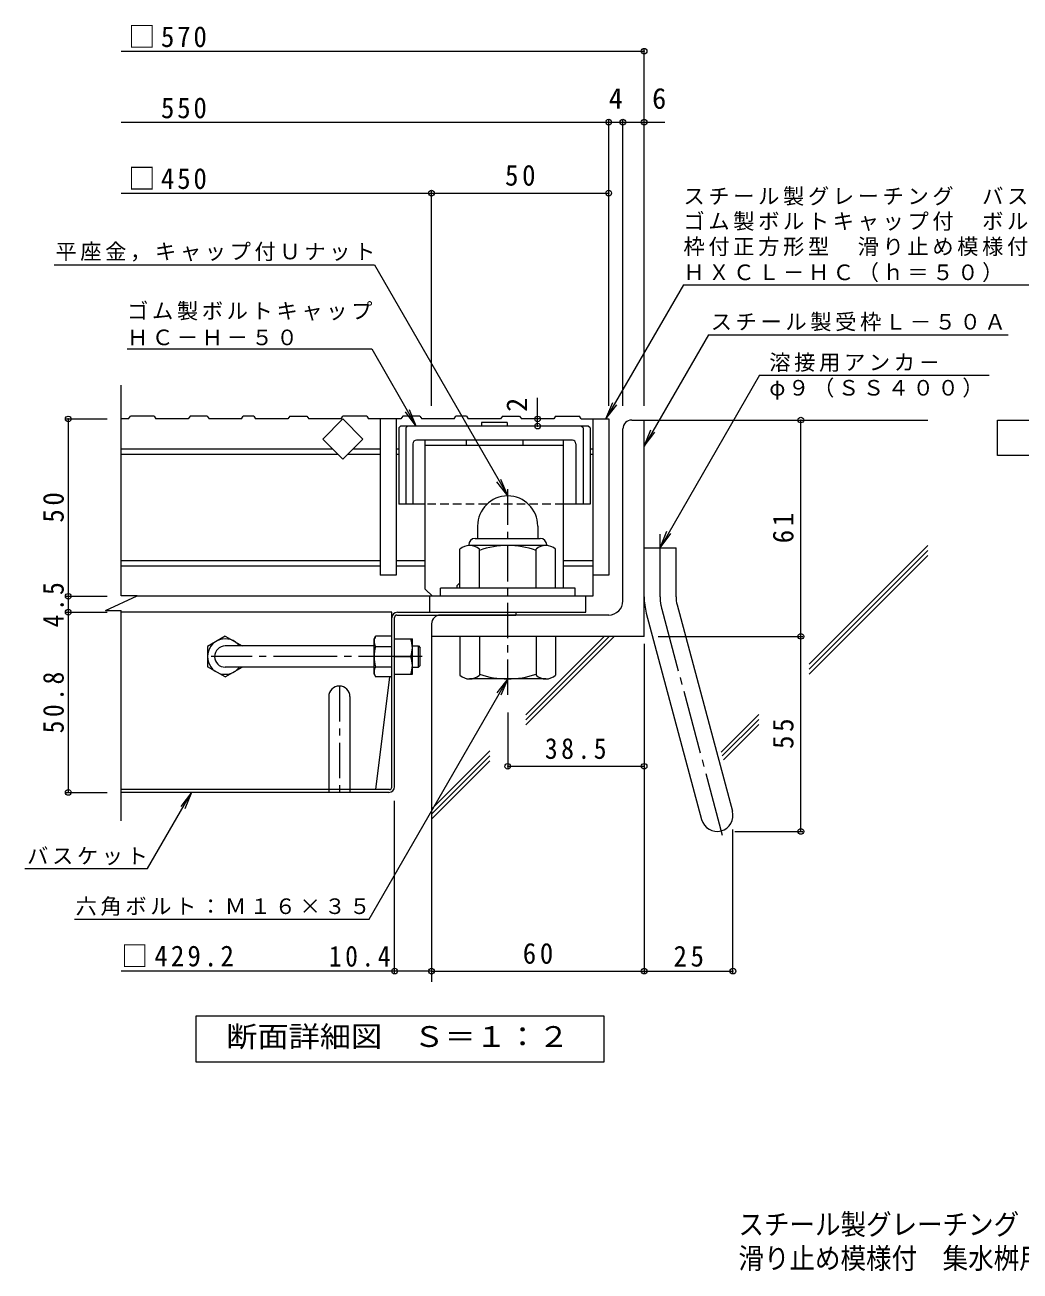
# Model space of a CAD drawing. Units: millimetres on the paper, enlarged 5 times, with parts at other scales. Extents: x -1349 to 1343, y -985 to 902.
# Drawn here: x -758 to -56, y -985 to -106 of the extents above; entities that cross this region are included whole.
import ezdxf
from ezdxf.enums import TextEntityAlignment as Align

# ---------------------------------------------------------------- set-up
doc = ezdxf.new("R2010")
doc.units = ezdxf.units.MM
doc.header["$LTSCALE"] = 5
doc.header["$PDMODE"] = 32
doc.header["$PDSIZE"] = 4
for name, pattern in [('CHAIN1', [8, 5, -1, 1, -1]), ('CHAIN2', [12, 9, -1, 1, -1]), ('DASHED1', [1.8, 1.2, -0.6])]:
    doc.linetypes.add(name, pattern=pattern)
for name, color, linetype, lineweight in [('D-1', 2, 'Continuous', 9), ('D-2', 3, 'Continuous', 9), ('D-4', 7, 'Continuous', 9), ('D-5', 7, 'Continuous', 9), ('D-6', 6, 'Continuous', 9), ('D-7', 6, 'Continuous', 9), ('D-8', 4, 'Continuous', 9), ('D-B', 2, 'Continuous', 9)]:
    doc.layers.add(name, color=color, linetype=linetype, lineweight=lineweight)
doc.layers.add('F-0_F-0ﾚｲﾔ', color=2, linetype='Continuous')
doc.layers.add('F-F_F-Fﾚｲﾔ', color=2, linetype='Continuous')
doc.styles.add('ＭＳ ゴシック', font='')
doc.styles.get('ＭＳ ゴシック').set_extended_font_data('MS Gothic')

msp = doc.modelspace()

# ---------------------------------------------------------------- linework, layer by layer
at = {"layer": 'D-1'}
for p, q in [((-330.253, -384.917), (-321.503, -384.917)), ((-321.503, -537.417), (-321.503, -384.917)), ((-336.503, -512.417), (-336.503, -391.167)), ((-439.003, -459.668), (-439.003, -468.418)), ((-396.502, -459.643), (-396.502, -468.418)), ((-445.253, -472.917), (-445.253, -473.418)), ((-390.877, -473.418), (-444.628, -473.418)), ((-440.753, -468.418), (-394.752, -468.418)), ((-390.253, -472.917), (-390.253, -473.418)), ((-451.503, -503.417), (-451.503, -476.014)), ((-437.753, -503.417), (-437.753, -476.014)), ((-397.752, -503.417), (-397.752, -476.014)), ((-384.003, -503.417), (-384.003, -476.014)), ((-321.503, -474.917), (-299.003, -474.917)), ((-299.003, -509.455), (-299.003, -474.917)), ((-370.253, -503.417), (-465.253, -503.417)), ((-465.253, -509.167), (-465.253, -503.417)), ((-370.253, -509.167), (-370.253, -503.417)), ((-298.237, -515.279), (-259.256, -660.756)), ((-346.503, -522.417), (-465.253, -522.417)), ((-319.97, -521.102), (-280.989, -666.579)), ((-471.503, -528.667), (-471.503, -537.417)), ((-321.503, -537.417), (-471.503, -537.417)), ((-451.503, -537.418), (-451.503, -564.821)), ((-437.753, -537.418), (-437.753, -564.821)), ((-397.752, -537.418), (-397.752, -564.821)), ((-384.003, -537.418), (-384.003, -564.821)), ((-445.253, -567.918), (-445.253, -567.418)), ((-390.877, -567.418), (-444.628, -567.418)), ((-390.253, -567.918), (-390.253, -567.418))]:
    msp.add_line(p, q, dxfattribs=at)
at = {"layer": 'D-1', "linetype": 'CHAIN1'}
msp.add_line((-417.753, -578.682), (-417.753, -432.164), dxfattribs=at)
at = {"layer": 'D-1', "linetype": 'CHAIN2'}
for p, q in [((-310.253, -509.455), (-310.253, -465.405)), ((-309.103, -518.19), (-265.45, -681.107))]:
    msp.add_line(p, q, dxfattribs=at)
at = {"layer": 'D-1', "color": 3}
for p, q in [((-512.003, -544.167), (-617.003, -544.167)), ((-512.003, -559.167), (-617.003, -559.167))]:
    msp.add_line(p, q, dxfattribs=at)
at = {"layer": 'D-1', "color": 3, "linetype": 'CHAIN2'}
msp.add_line((-478.003, -551.667), (-627.003, -551.667), dxfattribs=at)
at = {"layer": 'D-1'}
for centre, radius, start, end in [((-330.253, -391.167), 6.25, 90, 180), ((-417.753, -459.668), 21.25, 0.06679, 180), ((-444.628, -483.817), 10.4, 48.6201, 131.38164), ((-440.753, -472.917), 4.5, 90, 180), ((-417.753, -533.418), 60, 70.52881, 109.47119), ((-390.877, -483.817), 10.4, 48.61835, 131.37988), ((-394.752, -472.917), 4.5, 0, 90), ((-276.503, -509.455), 45, 180, 195), ((-276.503, -509.455), 22.5, 180, 195.00002), ((-346.503, -512.417), 10, 270, 0), ((-465.253, -528.667), 6.25, 90, 180), ((-444.628, -557.018), 10.4, 228.61835, 311.37988), ((-417.753, -507.418), 60, 250.52881, 289.47119), ((-390.877, -557.018), 10.4, 228.6201, 311.38164), ((-270.123, -663.667), 11.25, 195.00014, 14.99991)]:
    msp.add_arc(centre, radius, start, end, dxfattribs=at)
at = {"layer": 'D-1', "linetype": 'CHAIN2'}
msp.add_arc((-276.503, -509.455), 33.75, 180, 194.99995, dxfattribs=at)
at = {"layer": 'D-1', "color": 3}
msp.add_arc((-617.003, -551.667), 7.5, 90, 270, dxfattribs=at)
at = {"layer": 'D-2'}
for p, q in [((-690.337, -508.74), (-690.337, -360.417)), ((-685.215, -384.167), (-690.337, -384.167)), ((-685.215, -384.167), (-683.921, -382.167)), ((-667.131, -382.167), (-683.921, -382.167)), ((-667.131, -382.167), (-665.837, -384.167)), ((-643.026, -384.167), (-665.837, -384.167)), ((-641.732, -382.167), (-643.026, -384.167)), ((-629.631, -382.167), (-641.732, -382.167)), ((-629.631, -382.167), (-628.337, -384.167)), ((-605.526, -384.167), (-628.337, -384.167)), ((-605.526, -384.167), (-604.232, -382.167)), ((-596.82, -382.167), (-604.232, -382.167)), ((-596.82, -382.167), (-595.526, -384.167)), ((-572.715, -384.167), (-595.526, -384.167)), ((-571.421, -382.167), (-572.715, -384.167)), ((-571.421, -382.167), (-559.32, -382.167)), ((-559.32, -382.167), (-558.026, -384.167)), ((-535.215, -384.167), (-558.026, -384.167)), ((-548.145, -398.31), (-534.003, -384.167)), ((-535.215, -384.167), (-533.921, -382.167)), ((-517.131, -382.167), (-533.921, -382.167)), ((-517.131, -382.167), (-515.837, -384.167)), ((-493.026, -384.167), (-515.837, -384.167)), ((-507.752, -384.167), (-507.752, -494.168)), ((-496.502, -384.167), (-496.502, -494.168)), ((-491.732, -382.167), (-493.026, -384.167)), ((-479.631, -382.167), (-491.732, -382.167)), ((-479.631, -382.167), (-478.337, -384.167)), ((-455.526, -384.167), (-478.337, -384.167)), ((-455.526, -384.167), (-454.232, -382.167)), ((-446.82, -382.167), (-454.232, -382.167)), ((-446.82, -382.167), (-445.526, -384.167)), ((-422.715, -384.167), (-445.526, -384.167)), ((-421.421, -382.167), (-422.715, -384.167)), ((-421.421, -382.167), (-409.32, -382.167)), ((-409.32, -382.167), (-408.026, -384.167)), ((-385.215, -384.167), (-408.026, -384.167)), ((-383.921, -382.167), (-385.215, -384.167)), ((-383.921, -382.167), (-367.131, -382.167)), ((-365.837, -384.167), (-367.131, -382.167)), ((-365.837, -384.167), (-346.503, -384.167)), ((-357.753, -384.167), (-357.753, -509.168)), ((-534.003, -412.452), (-548.145, -398.31)), ((-541.037, -405.418), (-690.337, -405.418)), ((-537.287, -409.168), (-690.337, -409.168)), ((-507.752, -409.168), (-530.719, -409.168)), ((-507.752, -405.418), (-526.969, -405.418)), ((-494.627, -405.418), (-496.502, -405.418)), ((-494.627, -409.168), (-496.502, -409.168)), ((-357.753, -405.418), (-359.627, -405.418)), ((-357.753, -409.168), (-359.627, -409.168)), ((-507.752, -484.167), (-690.337, -484.167)), ((-507.752, -487.918), (-690.337, -487.918)), ((-475.877, -484.167), (-496.502, -484.167)), ((-475.877, -487.918), (-496.502, -487.918)), ((-357.753, -484.167), (-378.377, -484.167)), ((-357.753, -487.918), (-378.377, -487.918)), ((-496.502, -494.168), (-507.752, -494.168)), ((-701.395, -519.094), (-679.096, -508.74)), ((-679.096, -508.74), (-690.337, -508.74)), ((-357.753, -509.168), (-680.016, -509.168)), ((-472.753, -520.417), (-472.753, -509.167)), ((-362.753, -520.417), (-362.753, -509.168)), ((-701.395, -519.094), (-690.337, -519.094)), ((-690.337, -667.417), (-690.337, -519.094)), ((-472.753, -520.417), (-362.753, -520.417))]:
    msp.add_line(p, q, dxfattribs=at)
for points in [[(-534.003, -384.167), (-519.861, -398.31), (-534.003, -412.452)], [(-346.503, -384.167), (-346.503, -494.168), (-357.753, -494.168)]]:
    msp.add_lwpolyline(points, dxfattribs=at)
at = {"layer": 'D-4'}
for p, q in [((-690.337, -124.917), (-321.503, -124.917)), ((-321.503, -374.917), (-321.503, -123.417)), ((-690.337, -174.917), (-306.82, -174.917)), ((-346.503, -374.917), (-346.503, -173.418)), ((-336.503, -374.917), (-336.503, -173.418)), ((-690.337, -224.917), (-346.503, -224.917)), ((-471.503, -374.917), (-471.503, -223.417)), ((-729.195, -384.167), (-700.337, -384.167)), ((-727.695, -384.167), (-727.695, -509.167)), ((-210.979, -537.417), (-210.979, -384.917)), ((-729.195, -509.167), (-700.337, -509.167)), ((-727.695, -509.167), (-727.695, -520.417)), ((-729.195, -520.417), (-700.337, -520.417)), ((-727.695, -520.417), (-727.695, -647.417)), ((-321.503, -542.636), (-321.503, -774.917)), ((-311.503, -537.417), (-209.479, -537.417)), ((-210.979, -674.917), (-210.979, -537.417)), ((-417.753, -591.182), (-417.753, -630.507)), ((-417.753, -629.007), (-321.503, -629.007)), ((-729.195, -647.417), (-700.337, -647.417)), ((-497.503, -774.917), (-497.503, -653.417)), ((-258.873, -774.917), (-258.873, -673.667)), ((-257.622, -674.917), (-209.479, -674.917)), ((-497.503, -773.417), (-690.337, -773.417)), ((-471.503, -773.417), (-497.503, -773.417))]:
    msp.add_line(p, q, dxfattribs=at)
for points in [[(-396.621, -389.167), (-396.621, -384.167), (-396.621, -369.167)], [(-471.503, -773.417), (-321.503, -773.417), (-258.873, -773.417)]]:
    msp.add_lwpolyline(points, dxfattribs=at)
for p in [(-321.503, -124.917), (-346.503, -174.917), (-336.503, -174.917), (-321.503, -174.917), (-471.503, -224.917), (-346.503, -224.917), (-727.695, -384.167), (-396.621, -384.167), (-210.979, -384.917), (-396.621, -389.167), (-727.695, -509.167), (-727.695, -520.417), (-210.979, -537.417), (-417.753, -629.007), (-321.503, -629.007), (-727.695, -647.417), (-210.979, -674.917), (-497.503, -773.417), (-471.503, -773.417), (-321.503, -773.417), (-258.873, -773.417)]:
    msp.add_point(p, dxfattribs=at)
at = {"layer": 'D-5'}
for p, q in [((-737.538, -275.571), (-511.772, -275.571)), ((-511.772, -275.571), (-417.753, -438.418)), ((-293.779, -289.498), (-348.436, -384.167)), ((-293.779, -289.498), (36.221, -289.498)), ((-276.111, -324.756), (-321.503, -403.376)), ((-276.111, -324.756), (-64.702, -324.756)), ((-686.188, -334.684), (-513.688, -334.684)), ((-240.058, -353.336), (-310.253, -474.917)), ((-240.058, -353.336), (-78.236, -353.336)), ((-482.232, -389.167), (-487.015, -377.618)), ((-348.436, -384.167), (-343.653, -372.618)), ((-348.436, -384.167), (-340.827, -374.25)), ((-321.503, -403.376), (-316.719, -391.828)), ((-321.503, -403.376), (-313.893, -393.459)), ((-417.753, -438.418), (-425.362, -428.501)), ((-417.753, -438.418), (-422.536, -426.869)), ((-310.253, -474.917), (-305.469, -463.369)), ((-310.253, -474.917), (-302.643, -465)), ((-417.753, -567.417), (-425.363, -577.334)), ((-671.725, -701.176), (-640.688, -647.417)), ((-640.688, -647.417), (-648.297, -657.334)), ((-640.688, -647.417), (-645.471, -658.965)), ((-758.284, -701.176), (-671.725, -701.176)), ((-723.313, -736.758), (-515.522, -736.758))]:
    msp.add_line(p, q, dxfattribs=at)
for points in [[(-513.688, -334.684), (-482.232, -389.167), (-489.841, -379.25)], [(-515.522, -736.758), (-417.753, -567.417), (-422.537, -578.966)]]:
    msp.add_lwpolyline(points, dxfattribs=at)
at = {"layer": 'D-5', "color": 2}
for points in [[(-72.219, -409.917), (-72.219, -384.917), (40.281, -384.917), (40.281, -409.917)], [(-637.5, -837.5), (-637.5, -805), (-349.999, -805), (-349.999, -837.5)]]:
    msp.add_lwpolyline(points, close=True, dxfattribs=at)
at = {"layer": 'D-6'}
for p, q in [((-321.503, -384.917), (-121.503, -384.917)), ((-205.066, -556.923), (-121.503, -473.361)), ((-205.066, -560.457), (-121.503, -476.894)), ((-205.066, -563.994), (-121.503, -480.431)), ((-471.503, -537.417), (-471.503, -780.917)), ((-404.991, -599.813), (-342.594, -537.417)), ((-404.991, -592.743), (-349.665, -537.417)), ((-404.991, -596.277), (-346.131, -537.417)), ((-267.105, -618.962), (-240.689, -592.547)), ((-266.358, -621.75), (-240.689, -596.081)), ((-265.611, -624.538), (-240.689, -599.617)), ((-471.503, -659.254), (-430.348, -618.1)), ((-471.503, -662.789), (-430.348, -621.634)), ((-471.503, -666.324), (-430.348, -625.17))]:
    msp.add_line(p, q, dxfattribs=at)
at = {"layer": 'D-7'}
for p, q in [((-494.627, -390.417), (-493.377, -389.167)), ((-494.627, -390.417), (-494.627, -444.167)), ((-360.878, -389.167), (-493.377, -389.167)), ((-489.627, -390.417), (-488.377, -389.167)), ((-489.627, -390.417), (-489.627, -444.167)), ((-436.225, -386.667), (-436.225, -389.167)), ((-418.03, -386.667), (-436.225, -386.667)), ((-418.03, -386.667), (-418.03, -389.167)), ((-364.627, -390.417), (-365.878, -389.167)), ((-364.627, -390.417), (-364.627, -444.167)), ((-359.627, -390.417), (-360.878, -389.167)), ((-359.627, -390.417), (-359.627, -444.167)), ((-484.628, -401.667), (-484.628, -444.167)), ((-372.127, -399.167), (-482.128, -399.167)), ((-369.627, -401.667), (-369.627, -444.167)), ((-475.877, -444.167), (-494.627, -444.167)), ((-359.627, -444.167), (-378.377, -444.167))]:
    msp.add_line(p, q, dxfattribs=at)
at = {"layer": 'D-7', "linetype": 'DASHED1'}
msp.add_line((-378.377, -444.167), (-475.877, -444.167), dxfattribs=at)
at = {"layer": 'D-7', "color": 2}
for p, q in [((-499.503, -520.417), (-690.337, -520.417)), ((-499.503, -643.751), (-499.503, -520.417)), ((-497.503, -643.417), (-497.503, -524.084)), ((-495.836, -522.417), (-411.994, -522.417)), ((-495.503, -520.417), (-411.994, -520.417)), ((-411.994, -520.417), (-411.994, -522.417)), ((-501.139, -566.042), (-511.033, -645.417)), ((-511.033, -645.417), (-690.337, -645.417)), ((-501.503, -647.417), (-690.337, -647.417)), ((-501.17, -645.417), (-511.033, -645.417))]:
    msp.add_line(p, q, dxfattribs=at)
at = {"layer": 'D-7'}
for centre, start, end in [((-482.128, -401.667), 90, 180), ((-372.127, -401.667), 0, 90)]:
    msp.add_arc(centre, 2.5, start, end, dxfattribs=at)
at = {"layer": 'D-7', "color": 2}
for centre, radius, start, end in [((-495.503, -524.417), 4, 90, 180), ((-495.836, -524.084), 1.667, 90, 180), ((-501.503, -643.417), 4, 270, 0), ((-501.17, -643.751), 1.667, 270, 0)]:
    msp.add_arc(centre, radius, start, end, dxfattribs=at)
at = {"layer": 'D-8'}
for p, q in [((-378.377, -399.167), (-475.877, -399.167)), ((-475.877, -504.167), (-475.877, -399.167)), ((-378.377, -402.917), (-475.877, -402.917)), ((-447.127, -399.167), (-447.127, -402.917)), ((-407.127, -399.167), (-407.127, -402.917)), ((-378.377, -503.417), (-378.377, -399.167)), ((-475.877, -504.167), (-470.877, -509.167))]:
    msp.add_line(p, q, dxfattribs=at)
at = {"layer": 'D-8', "color": 2}
for p, q in [((-497.503, -539.167), (-485.003, -539.167)), ((-485.003, -564.167), (-485.003, -539.167)), ((-497.503, -551.667), (-486.086, -551.667)), ((-497.503, -564.167), (-485.003, -564.167)), ((-544.003, -579.917), (-544.003, -647.417)), ((-529.003, -579.917), (-529.003, -647.417))]:
    msp.add_line(p, q, dxfattribs=at)
at = {"layer": 'D-8', "color": 3}
for p, q in [((-485.003, -544.167), (-480.753, -544.167)), ((-480.753, -544.167), (-479.503, -545.417)), ((-480.753, -559.167), (-480.753, -544.167)), ((-479.503, -557.917), (-479.503, -545.417)), ((-485.003, -559.167), (-480.753, -559.167)), ((-480.753, -559.167), (-479.503, -557.917))]:
    msp.add_line(p, q, dxfattribs=at)
at = {"layer": 'D-8', "color": 2, "linetype": 'CHAIN1'}
for p, q in [((-478.287, -551.667), (-485.941, -551.667)), ((-536.503, -572.417), (-536.503, -647.417))]:
    msp.add_line(p, q, dxfattribs=at)
at = {"layer": 'D-8'}
msp.add_lwpolyline([(-453.377, -503.417), (-453.377, -501.667), (-451.503, -499.792)], dxfattribs=at)
at = {"layer": 'D-8', "color": 2}
for centre, radius, start, end in [((-503.586, -545.417), 18.583, 340.34633, 19.65366), ((-503.586, -557.917), 18.583, 340.34633, 19.65366), ((-536.503, -579.917), 7.5, 0, 180)]:
    msp.add_arc(centre, radius, start, end, dxfattribs=at)
at = {"layer": 'D-B'}
for p, q in [((-617.003, -537.292), (-629.503, -544.509)), ((-629.503, -544.509), (-629.503, -558.825)), ((-617.003, -537.292), (-605.095, -544.167)), ((-512.003, -539.167), (-510.92, -537.292)), ((-512.003, -564.167), (-512.003, -539.167)), ((-499.503, -537.292), (-510.92, -537.292)), ((-510.92, -544.509), (-499.503, -544.509)), ((-617.003, -566.042), (-629.503, -558.825)), ((-617.003, -566.042), (-605.095, -559.167)), ((-510.92, -558.825), (-499.503, -558.825)), ((-512.003, -564.167), (-510.92, -566.042)), ((-499.503, -566.042), (-510.92, -566.042))]:
    msp.add_line(p, q, dxfattribs=at)
for centre, radius, start, end in [((-617.003, -551.667), 12.5, 36.87019, 323.12981), ((-503.798, -541.404), 8.224, 149.99998, 176.07924), ((-505.166, -540.817), 6.837, 180.2103, 212.68507), ((-487.796, -551.667), 24.207, 162.79973, 197.20026), ((-505.166, -562.518), 6.837, 147.31491, 179.78969), ((-503.798, -561.93), 8.224, 183.92075, 210)]:
    msp.add_arc(centre, radius, start, end, dxfattribs=at)

# ---------------------------------------------------------------- texts
at = {"layer": 'D-4', "color": 2, "style": 'ＭＳ ゴシック'}
for s, p in [('4', (-346.503, -169.917)), ('6', (-315.879, -169.917))]:
    msp.add_text(s, height=14.66, dxfattribs=at).set_placement(p, align=Align.BOTTOM_LEFT)
msp.add_text('2', height=14.66, rotation=90, dxfattribs=at).set_placement((-399.621, -379.167), align=Align.BOTTOM_LEFT)
at = {"layer": 'D-4', "color": 2, "char_height": 14.66, "attachment_point": 7, "style": 'ＭＳ ゴシック'}
for s, insert in [('\\T1.21;\\W0.95;□570', (-685.337, -122.391)), ('\\T1.21;\\W0.95;\u3000550', (-685.337, -172.393)), ('\\T1.21;\\W0.95;□450', (-685.337, -222.417)), ('\\T1.27;\\W0.95;50', (-419.628, -219.917)), ('\\T1.28;\\W0.9;38.5', (-391.503, -624.007)), ('\\T1.23;\\W0.95;□429.2', (-690.337, -770.417)), ('\\T1.27;\\W0.95;60', (-407.128, -768.417)), ('\\T1.28;\\W0.9;10.4', (-543.878, -770.417)), ('\\T1.27;\\W0.95;25', (-300.813, -770.417))]:
    msp.add_mtext(s, dxfattribs=dict(at, insert=insert))
at = {"layer": 'D-4', "color": 2, "char_height": 14.66, "attachment_point": 7, "rotation": 90, "style": 'ＭＳ ゴシック'}
for s, insert in [('\\T1.27;\\W0.95;50', (-730.695, -457.292)), ('\\T1.27;\\W0.95;61', (-215.979, -471.792)), ('\\T1.27;\\W0.9;4.5', (-730.695, -531.042)), ('\\T1.28;\\W0.9;50.8', (-730.695, -605.792)), ('\\T1.27;\\W0.95;55', (-215.979, -616.792))]:
    msp.add_mtext(s, dxfattribs=dict(at, insert=insert))
at = {"layer": 'D-5', "color": 2, "style": 'ＭＳ ゴシック', "width": 1.1}
msp.add_text('断面詳細図\u3000Ｓ＝１：２', height=14.66, dxfattribs=at).set_placement((-616.25, -831.25), align=Align.BOTTOM_LEFT)
at = {"layer": 'D-5', "char_height": 11, "attachment_point": 7, "style": 'ＭＳ ゴシック'}
for s, insert in [('\\T1.17;スチール製グレーチング\u3000バスケット付', (-293.779, -233.841)), ('\\T1.17;ゴム製ボルトキャップ付\u3000ボルト固定式', (-293.779, -251.63)), ('\\T1.17;平座金，キャップ付Ｕナット', (-736.772, -273.241)), ('\\T1.17;枠付正方形型\u3000滑り止め模様付\u3000集水桝用', (-293.779, -269.419)), ('\\T1.17;ＨＸＣＬ－ＨＣ（ｈ＝５０）', (-293.779, -287.738)), ('\\T1.17;ゴム製ボルトキャップ', (-686.188, -314.855)), ('\\T1.17;スチール製受枠Ｌ－５０Ａ', (-274.552, -322.376)), ('\\T1.17;ＨＣ－Ｈ－５０', (-686.188, -332.355)), ('\\T1.17;溶接用アンカ－', (-233.236, -351.007)), ('\\T1.17;φ９（ＳＳ４００）', (-233.236, -370.666)), ('\\T1.17;バスケット', (-756.725, -698.797)), ('\\T1.17;六角ボルト：Ｍ１６×３５', (-722.556, -734.428))]:
    msp.add_mtext(s, dxfattribs=dict(at, insert=insert))
at = {"layer": 'F-0_F-0ﾚｲﾔ', "style": 'ＭＳ ゴシック', "width": 0.9}
msp.add_text('滑り止め模様付\u3000集水桝用\u3000ＨＸＣＬ－ＨＣ\u3000４４５０Ａ－ａ－Ｋ＋ＤＫ－４５０－Ｚ', height=14.66, dxfattribs=at).set_placement((-254.973, -987.548), align=Align.BOTTOM_LEFT)
at = {"layer": 'F-F_F-Fﾚｲﾔ', "style": 'ＭＳ ゴシック', "width": 0.9}
msp.add_text('スチール製グレーチング\u3000バスケット付\u3000ゴム製ボルトキャップ付\u3000ボルト固定式\u3000枠付正方形型', height=14.66, dxfattribs=at).set_placement((-254.973, -963.652), align=Align.BOTTOM_LEFT)

doc.saveas('drawing.dxf')
